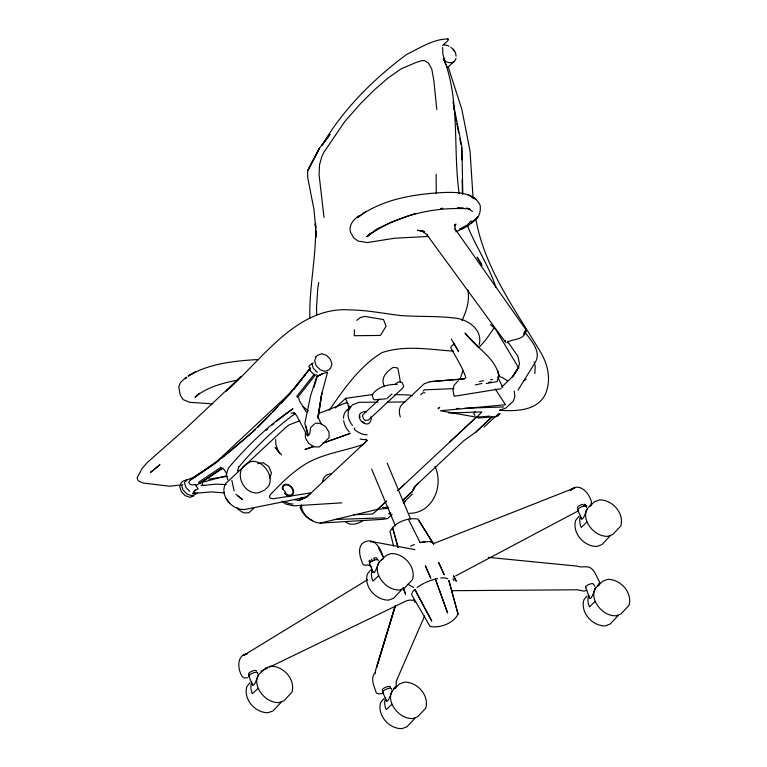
<?xml version="1.0" encoding="UTF-8"?>
<svg xmlns="http://www.w3.org/2000/svg" width="767" height="767" viewBox="0 0 767 767"><rect width="100%" height="100%" fill="white"/><g stroke="black" fill="none" stroke-linecap="round" stroke-linejoin="round"><path stroke-width="1.15" d="M354.517 329.877L354.239 335.716L380.432 335.438L386.098 326.186L383.481 319.551L364.708 316.407L360.337 317.634L356.713 320.347M258.537 674.883L255.171 682.889L253.829 685.056L252.688 685.209L248.872 676.101M587.378 508.617L584.013 516.622L582.671 518.789L581.53 518.943L577.724 509.834M436.145 174.358L436.279 193.37M442.674 47.429L442.827 53.815L445.828 64.859L443.748 58.407C460.344 101.57 452.818 148.836 459.184 193.735M375.178 673.359L375.408 670.904L395.312 605.767L376.578 667.587L395.13 606.266M237.732 470.602L237.684 471.082L238.825 466.336L238.518 467.352C255.392 447.305 274.202 428.801 295.439 413.384M318.765 282.448L317.768 288.258L316.531 307.5L316.704 315.141M224.194 492.903L211.289 491.906L193.054 493.488L195.115 490.18L198.126 489.03L195.345 484.495L192.114 484.955L190.043 484.341L188.807 482.309L190.676 479.26L216.591 461.753L291.728 391.553L310.51 367.844M534.867 373.606L535.213 366.271L534.158 361.986M354.651 427.881L354.287 429.328A18.12 12.771 46.9 0 0 367.192 434.86M327.586 372.072L321.766 393.759L317.768 418.12L321.843 393.068L318.276 417.488L321.498 424.65M458.062 614.166L448.887 580.638L458.062 614.166C453.355 623.35 440.066 628.336 430.114 626.486L411.687 594.78A20.009 6.615 -22.7 0 1 411.956 593.198M590.868 504.283L591.501 502.04C589.334 493.056 579.2 481.475 570.178 490.372L575.068 487.793L433.863 543.467M479.107 344.91C483.009 330.913 469.682 320.501 457.257 318.382C438.599 315.755 419.587 316.924 400.796 315.553C384.075 313.598 367.479 310.146 350.596 309.954C296.455 305.678 261.787 360.471 226.169 391.103L241.193 376.357L185.355 428.906L147.216 462.568L142.125 468.484L137.082 477.927L138.127 480.727L142.422 482.788L145.346 483.315L169.795 486.23L179.401 485.08M313.904 387.45L317.011 377.297M269.744 478.416L271.47 473.009L268.661 466.47L262.966 462.626L257.722 463.738M460.238 378.591L462.904 370.969M413.336 490.429L415.052 486.336M424.65 615.901L396.203 681.374L396.184 685.976L393.461 688.708M461.993 320.625C466.394 311.134 469.893 300.645 467.889 290.07M414.851 486.374L412.176 491.589L402.637 500.477M494.37 327.576L486.249 339.215L478.781 347.796M194.665 493.047L193.054 493.488L195.115 490.18M329.139 410.422C343.376 389.684 360.068 365.61 382.129 352.571C404.88 344.891 430.086 349.57 453.508 351.142M598.078 584.818L599.794 582.278C596.553 577.292 595.221 570.159 589.468 567.283C585.374 565.941 581.328 567.868 577.244 566.132L488.464 557.369M374.996 672.812C369.828 678.757 374.593 686.858 376.338 693.119L378.927 693.943L383.5 693.31M454.601 225.872L455.972 224.05L454.409 225.603M443.709 44.63L447.986 40.517L448.216 39.05C434.036 38.58 419.424 48.311 406.788 54.323C373.347 79.193 343.002 109.307 321.939 145.481L330.078 134.273L319.446 148.232L307.577 170.974L307.73 177.743L314.019 209.727L315.659 228.25M293.78 389.578L302.534 378.495M304 376.645L305.458 374.795M314.345 374.152L296.8 396.347L297.634 397.479L315.179 375.245L316.742 374.66M249.956 682.726L246.811 686.676C243.129 699.418 255.325 713.022 268.153 712.716L273.052 710.904L281.163 702.313M370.499 570.121L367.355 574.071C363.663 586.813 375.859 600.408 388.687 600.101L393.586 598.298L401.697 589.698M383.768 698.67L380.633 702.62C376.942 715.362 389.137 728.957 401.966 728.65L406.865 726.848L414.976 718.248M578.807 516.459L575.662 520.409C571.971 533.151 584.166 546.756 596.994 546.44L601.894 544.637L610.005 536.047M587.004 595.911L583.869 599.861C580.178 612.603 592.373 626.198 605.201 625.891L610.101 624.089L618.212 615.489M474.821 220.647C479.442 216.745 480.938 211.126 480.18 205.316C473.881 191.951 456.394 192.162 443.911 192.498C414.305 194.032 382.196 199.046 357.997 217.253L366.147 211.203M309.954 368.448L308.085 370.72C276.091 412.378 237.386 449.366 193.274 477.985M309.111 370.183L310.357 368.659M418.236 483.248L414.353 487.582L412.176 491.589L403.576 499.576M518.022 390.087L535.347 362.206C541.598 351.526 531.128 340.625 525.328 332.657M473.364 221.663L478.167 216.505L467.88 226.044L455.809 231.807M476.7 417.411L481.839 411.927L448.772 412.991M290.779 393.203L280.962 403.432M257.827 427.19L271.048 413.614M272.697 411.917L277.654 406.826M412.349 494.053L403.212 502.864M438.12 408.821L439.683 407.267L438.369 408.495M314.326 424.007L310.616 427.67L309.734 433.892L307.509 435.992L296.618 415.513L293.751 412.464L294.423 413.02L291.172 413.231M471.254 223.552L473.469 221.414L470.813 221.203L467.285 224.99L459.529 229.103L463.728 228.451M510.228 403.998L513.459 400.949L514.849 396.414L514.216 391.036M475.933 432.032L492.289 416.692L475.933 432.032L463.584 440.881L414.42 486.872M386.434 501.167L377.786 509.278L320.127 523.113C310.731 522.356 301.709 514.465 301.258 504.83M397.69 490.631L404.612 484.14M447.458 67.707L454.035 61.561M313.185 362.877L308.928 366.08L310.482 371.017L314.432 375.053M197.109 492.903L195.7 494.226L191.836 495.683L187.014 494.092L183.064 490.055L181.511 485.118L182.901 484.591M335.237 408.044L345.649 398.313L372.733 394.554M343.472 418.322A18.12 12.771 46.9 0 1 346.866 410.22L352.782 404.688L359.244 402.33L377.958 402.176M254.51 507.476L248.738 512.874L243.484 512.787L238.192 509.384L237.08 507.581M379.531 399.204L363.021 414.631L362.436 416.002L363.817 419.309L365.437 420.431L368.381 420.105L403.145 387.623L403.73 386.261L402.349 382.954L400.729 381.832L397.785 382.158L395.178 384.593M386.875 398.687L391.937 393.95M423.135 391.065L424.448 389.837L453.911 388.648M302.025 505.606L300.05 507.447C302.323 513.286 306.896 518.3 312.754 520.63M420.7 394.737L422.675 392.896L425.043 392.819M458.292 380.595L453.911 385.523L452.971 390.556L454.179 396.271L501.244 388.677M475.521 411.515L473.785 413.145L474.85 415.474M501.647 387.105L513.315 375.974L518.732 367.105L512.02 377.508L518.291 367.92L519.518 363.692L517.878 356.233L507.572 341.468M386.51 501.129L377.786 509.278L388.016 508.358M397.852 490.525L476.374 417.171L489.806 416.136M498.924 413.442L484.063 427.056M391.803 514.638L387.613 518.559L382.896 519.326L320.127 523.113M509.882 404.314L505.904 408.034L499.47 410.268C515.117 411.352 536.095 411.179 544.848 395.273C551.617 381.189 548.3 364.804 540.428 351.89C515.203 309.6 484.361 268.124 475.732 218.432M381.304 560.025L386.271 555.375L391.17 553.573C403.998 553.266 416.193 566.861 412.502 579.603L404.391 588.203L399.502 590.005C390.317 590.293 382.474 583.649 378.725 575.672A18.255 12.866 46.9 0 1 383.078 559.018M258.191 688.277C261.94 696.263 269.783 702.898 278.958 702.62L283.857 700.808L291.968 692.217C295.659 679.476 283.464 665.881 270.636 666.187L265.737 667.99L260.761 672.63A18.255 12.857 47 0 0 258.191 688.277L252.353 693.732A18.255 12.857 47 0 1 251.787 682.036M378.725 575.672L372.887 581.118A18.255 12.866 46.9 0 1 372.321 569.421M394.574 688.574L399.549 683.934L404.439 682.122C417.267 681.815 429.472 695.41 425.781 708.152L417.67 716.752L412.771 718.554C403.595 718.842 395.753 712.198 392.004 704.221A18.255 12.866 46.9 0 1 396.357 687.568M589.612 506.364L594.578 501.723L599.478 499.911C612.306 499.605 624.501 513.209 620.81 525.951L612.699 534.541L607.8 536.344C598.624 536.632 590.782 529.997 587.033 522.011A18.255 12.866 46.9 0 1 591.386 505.367M392.004 704.221L386.165 709.667A18.255 12.866 46.9 0 1 385.6 697.98M587.033 522.011L581.194 527.466A18.255 12.866 46.9 0 1 580.629 515.769M597.809 585.815L602.785 581.165L607.685 579.363C620.513 579.056 632.708 592.651 629.017 605.393L620.906 613.993L616.006 615.796C606.831 616.083 598.989 609.439 595.24 601.462A18.255 12.866 46.9 0 1 599.593 584.809M595.24 601.462L589.401 606.908A18.255 12.866 46.9 0 1 588.835 595.211M449.481 442.214L476.374 417.171L440.411 410.738L505.511 404.765L495.242 388.994M265.976 430.431L267.731 428.897M272.112 425.081L273.867 423.557M507.677 342.926L507.457 342.187C513.344 338.602 523.343 340.375 525.865 331.728L524.973 332.504M199.42 393.27L195.182 397.076C206.822 387.162 221.893 383.327 236.524 380.317M255.344 429.731L221.682 458.215M453.671 344.335L450.986 346.607L450.814 347.844C456.029 357.681 462.664 367.345 465.885 377.949L462.837 378.956M217.243 461.897L219.017 460.421M378.486 509.087L372.522 514.043L353.635 514.657M359.052 215.709C353.673 219.218 348.439 225.335 350.471 232.228L353.788 237.971L358.093 241.068L367.259 242.564L394.861 238.201L428.839 236.418M378.169 563.007L379.071 562.269L375.705 570.274L374.363 572.45L373.222 572.604L369.416 563.496M391.448 691.556L392.349 690.818L388.984 698.833L387.642 701L386.501 701.153L382.685 692.045M594.684 588.797L595.585 588.059L592.22 596.064L590.878 598.241L589.737 598.394L585.509 587.119M185.739 377.498L180.408 382.608L178.73 386.913L180.255 395.043L183.102 399.588L189.65 402.292L212.852 403.873M276.494 421.275L292.965 408.686C268.68 425.158 247.415 445.742 228.422 468.052L226.342 474.227L227.77 479.835M190.504 480.094L216.352 462.635M223.005 468.071L200.906 482.874L195.892 485.377M375.801 229.697L366.894 236.658C395.714 215.326 433.94 206.515 469.327 208.864L465.933 208.154M523.362 381.007L526.172 379.281M367.47 579.756L243.59 655.392L247.52 653.513C236.389 655.104 237.473 669.236 242.219 676.484L243.791 677.846L247.693 677.798M447.391 67.141L448.129 66.71L461.839 109.336L470.056 151.214L473.105 198.701M188.222 375.935L195.834 371.765L188.222 375.935C208.96 363.548 233.935 360.979 257.568 359.531M447.151 67.247L448.129 66.71M376.587 229.189L390.403 222.612L409.971 215.278M455.608 575.959L578.26 510.87M260.885 671.307L267.347 668.182M269.505 667.137L406.213 600.935L409.616 600.043L413.394 600.36M410.566 546.219L414.333 544.426M363.136 520.563C358.055 523.851 351.085 526.181 345.773 522.011M265.248 489.787L258.546 492.778C243.072 495.204 232.478 470.574 247.549 463.517A15.618 11.035 54.4 0 1 266.37 469.116A15.618 11.035 54.4 0 1 265.708 488.79M299.082 500.276L306.599 497.121L311.258 492.788L273.426 498.751L270.626 498.272L269.543 497.189L269.85 495.3C280.147 484.14 291.259 473.268 304.068 464.936C321.814 453.738 343.261 451.303 362.801 444.63L367.201 440.498L365.83 439.203M299.935 420.709L288.938 424.966L285.477 427.66L225.575 483.622C219.17 495.587 232.315 510.717 244.951 509.451L306.599 497.121L367.201 440.498L364.603 439.539A18.12 12.771 46.9 0 1 360.087 438.973M318.641 413.48L346.138 402.838L348.141 403.519M186.803 479.711L182.939 481.168L181.194 482.798L179.766 486.748L181.328 491.685L185.269 495.722L190.091 497.313L193.955 495.856M196.304 476.374L187.196 479.806L184.339 482.481L185.892 487.419L189.833 491.446M190.676 479.26L192.642 478.512M346.866 410.22L348.659 409.559M464.112 378.793L430.066 381.669L424.141 383.836L402.454 404.104A16.615 11.706 46.9 0 0 400.316 416.903M313.761 446.356L304.921 449.491L313.799 446.394M322.591 443.211L350.203 433.403L323.779 442.904M390.834 513.027L388.687 513.765L391.889 514.552M433.662 544.177L417.986 519.096C408.044 517.246 394.756 522.231 390.048 531.416L393.509 545.989M193.054 493.488L195.326 492.788M475.319 384.957L481.877 383.452M410.997 214.923L415.493 213.638M201.874 482.453L225.834 475.914M586.841 590.398L583.821 591.108L577.34 589.794L451.753 590.695M409.262 513.315C432.703 513.353 444.093 485.875 434.966 466.298M208.806 479.097L227.339 476.403M327.068 372.532L324.182 373.117L316.848 376.453L310.616 395.647L304.796 423.576L308.219 435.349L305.947 426.126M479.423 381.525L483.546 380.729M408.389 519.211L420.124 542.566L428.494 541.598M420.124 542.566L425.407 541.569M486.23 383.548L497.131 381.554L498.905 375.84C495.338 357.317 475.53 347.451 465.023 333.022L478.282 347.077L477.179 345.792M488.464 382.417L491.494 382.014M440.613 208.49L442.847 208.231M397.316 384.315C387.91 384.305 377.795 386.597 372.139 394.813L373.452 399.252L374.612 399.828L385.724 398.811M490.544 379.684L492.462 379.512M300.885 497.601L306.599 497.121L299.533 500.333A18.12 12.771 46.9 0 1 295.017 499.768M430.066 381.669L464.409 378.908M341.814 502.845L293.617 505.856L285.64 503.977L281.968 501.167M478.272 418.063L496.805 416.539A16.663 11.745 46.9 0 0 500.036 413.49M382.493 507.543L388.246 507.227M456.557 408.495L458.906 408.418M464.792 408.226L503.651 406.97M334.345 519.48L384.976 517.84M387.325 402.109L404.871 401.966M370.365 541.847L373.222 541.828L414.909 549.613M315.141 423.24L320.395 423.326L325.687 426.73L329.014 432.147L329.091 437.516L325.889 440.795L319.302 446.95L314.048 446.873L308.746 443.47L305.429 438.043L305.352 432.674M394.852 394.574L408.792 394.957L412.253 395.791M226.37 484.562L215.632 484.159L202.009 485.607L200.916 485.108M424.161 231.461L421.84 231.375L424.065 231.73M457.631 207.656L463.489 208.03M424.093 231.576L421.84 231.375L423.998 231.576M363.251 411.658L366.156 412.147M424.103 231.624L417.536 230.205L424.036 231.653L422.32 231.001L427.583 235.258L426.701 234.491L505.999 342.868M498.051 376.319L502.347 377.498L507.486 380.854M430.91 541.886L429.673 541.521L432.511 542.422M468.493 208.672L472.424 211.491M467.324 208.24L470.008 209.18M222.257 468.378L224.357 469.835L226.668 473.603M303.262 406.865L308.219 410.719M371.928 566.871L367.69 564.819L366.444 565.384L363.376 564.848C359.685 557.714 355.811 544.043 366.741 541.214C376.098 538.856 380.94 549.747 383.155 556.938L378.246 547.417M407.958 584.301L413.566 587.474M237.789 495.894L242.621 499.672L235.852 494.207M490.516 324.383L495.693 329.513L518.866 368.227M317.289 372.378L313.348 368.342L311.795 363.405M281.633 454.927L275.152 447.477L279.639 453.307M282.179 488.253L285.631 492.366M226.054 498.445L229.707 503.325M525.874 329.609L454.898 228.739L455.521 230.33L454.764 224.597M586.592 506.469L585.326 504.628A4.334 1.429 -22.7 0 1 585.077 505.501M594.828 586.256L593.562 584.377A4.334 1.429 -22.7 0 0 588.749 584.531A4.334 1.429 -22.7 0 0 585.911 587.752M584.502 504.197L585.681 505.99M418.868 520.467L433.643 544.187M451.274 339.072L458.599 351.593L453.633 342.907M306.254 411.984L299.322 400.671L298.756 397.776M453.422 49.126L455.751 53.23M583.831 506.134L582.834 504.331A4.334 1.429 -22.7 0 0 578.097 506.565A4.334 1.429 -22.7 0 0 578.155 508.416M374.632 560.025L373.711 558.194A4.334 1.429 -22.7 0 1 377 558.769M497.917 377.297L502.759 387.345M453.019 578.673L453.978 580.677M387.22 463.163L410.537 518.904M371.65 469.088L395.417 525.913M467.496 225.939C475.991 246.84 488.838 265.785 495.923 287.328M277.932 449.98L275.852 444.553L275.689 439.386M371.631 559.028L372.331 560.945M435.368 579.027L447.583 612.919L435.378 579.018A20.009 6.615 -22.7 0 1 437.621 578.5M345.649 398.313L349.56 409.233M581.022 517.351L581.53 518.943M589.219 596.803L589.737 598.394M372.714 571.012L373.222 572.604M385.983 699.562L386.501 701.153M252.17 683.618L252.688 685.209M201.884 482.002L202.814 484.955M370.442 562.144L369.924 560.111A4.334 1.429 -22.7 0 0 369.234 561.875M249.38 675.238L248.911 673.158A4.334 1.429 -22.7 0 1 253.378 670.741A4.334 1.429 -22.7 0 1 256.523 671.039M231.835 480.353L234.079 490.947M452.971 101.723L461.926 146.957L462.789 194.099M453.585 107.37L454.045 109.691M455.876 118.971L456.336 121.291M456.796 123.612L458.637 132.892M459.788 138.693L460.929 144.493M248.45 674.107L248.872 676.283M370.825 416.884L371.353 419.856M400.441 382.263L398.044 368.879L397.479 367.92L393.289 367.316C386.904 371.343 380.068 377.872 384.353 386.117M324.019 217.445L319.082 174.732L319.532 164.857L321.776 156.612L323.875 152.23L344.843 121.493L360.298 103.909L374.392 89.844L388.14 77.898L401.294 68.762L415.829 62.568L421.955 60.603L424.534 60.603L428.494 63.067L431.85 69.385L433.854 80.669L436.816 109.499M315.966 231.72L316.368 236.351L315.918 230.771M315.64 227.406L315.362 224.041L315.851 237.425L315.716 231.586M462.463 194.08L462.118 180.024M315.63 228.077L315.525 223.408C316.742 255.181 309.005 286.522 309.839 318.295M461.619 147.973L461.801 159.843M349.158 405.887L349.167 408.916M412.387 592.316A20.009 6.615 -22.7 0 1 414.075 590.159M417.075 587.551A20.009 6.615 -22.7 0 1 423.902 583.38M424.813 582.93A20.009 6.615 -22.7 0 1 434.467 579.258M440.709 578.011A20.009 6.615 -22.7 0 1 447.813 578.855M369.857 564.196A4.794 1.582 -22.7 0 1 373.232 560.533A4.794 1.582 -22.7 0 1 378.265 560.667M249.323 676.801A4.794 1.582 -22.7 0 1 253.398 672.87A4.794 1.582 -22.7 0 1 257.271 673.944M383.136 692.745A4.794 1.582 -22.7 0 1 386.741 688.987A4.794 1.582 -22.7 0 1 391.438 689.428M383.404 690.645A4.334 1.429 -22.7 0 1 383.021 688.804A4.334 1.429 -22.7 0 1 388.054 686.484A4.334 1.429 -22.7 0 1 390.182 687.51M283.033 489.298A5.915 4.171 46.9 0 1 288.459 485.338A5.915 4.171 46.9 0 1 292.678 493.469A5.915 4.171 46.9 0 1 284.825 492.75M322.6 481.427A16.615 11.706 46.9 0 1 331.478 473.785M288.641 496.728A18.12 12.771 46.9 0 1 285.008 493.66M282.323 487.63A6.654 4.688 46.9 0 1 289.447 485.223A6.654 4.688 46.9 0 1 293.157 494.101A6.654 4.688 46.9 0 1 284.739 493.421M352.456 425.503A16.26 11.457 46.9 0 1 350.864 407.152M349.282 432.032A18.12 12.771 46.9 0 1 343.645 420.652M370.566 420.594A6.654 4.688 46.9 0 1 361.64 421.572A6.654 4.688 46.9 0 1 362.465 412.387M364.133 422.742A5.915 4.171 46.9 0 1 362.455 421.62M359.934 417.449A5.915 4.171 46.9 0 1 359.896 415.733M293.157 504.024A18.12 12.771 46.9 0 1 285.046 501.848M405.206 500.851A16.663 11.745 46.9 0 1 404.257 502.97M455.982 58.34A10.124 7.133 46.9 0 1 443.307 59.759M442.588 45.301A10.124 7.133 46.9 0 1 449.069 46.221M450.795 47.305A10.124 7.133 46.9 0 1 454.352 51.168M455.636 53.911A10.124 7.133 46.9 0 1 456.106 56.202M578.663 510.659A4.794 1.582 -22.7 0 1 581.539 506.872A4.794 1.582 -22.7 0 1 586.314 507.438M316.042 356.818L314.614 360.768L316.177 365.706L320.117 369.732L324.94 371.333L328.803 369.867L330.548 368.246L331.977 364.287L330.424 359.359L326.474 355.322L321.651 353.731L317.787 355.188L316.042 356.818M317.691 151.482L307.577 170.974L319.446 148.232L317.691 151.482M525.654 329.983L523.842 332.907L523.966 334.527L526.085 331.267L525.654 329.983M505.223 340.912L505.616 340.51L505.223 340.912M186.726 377.259L185.374 378.697L186.726 377.259M197.982 394.506L195.307 397.143L197.982 394.506M370.653 233.331L367.201 236.418L370.653 233.331M159.814 464.754L150.485 472.424L159.814 464.754M220.791 467.362L198.72 482.175L199.343 483.459L221.442 468.666L220.791 467.362M438.666 562.537L444.112 574.588L438.666 562.537M319.916 374.967L316.848 376.453L322.111 373.97L319.916 374.967M471.906 196.86L468.023 194.674L475.943 199.267L471.906 196.86M447.545 38.954L448.072 39.558L447.545 38.954M479.576 261.192L477.132 257.06L481.954 265.42L479.576 261.192M431.677 620.963L414.832 589.411L431.677 620.963M456.135 581.07L453.68 575.998L456.135 581.07M430.718 578.04L425.445 565.941L430.718 578.04M414.813 601.961L414.027 599.832L414.813 601.961M405.513 594.109L403.212 587.867L405.513 594.109M398.025 547.37L392.474 527.255L398.044 547.37M498.454 373.203L498.004 371.046L498.905 375.84L498.454 373.203"/></g></svg>
